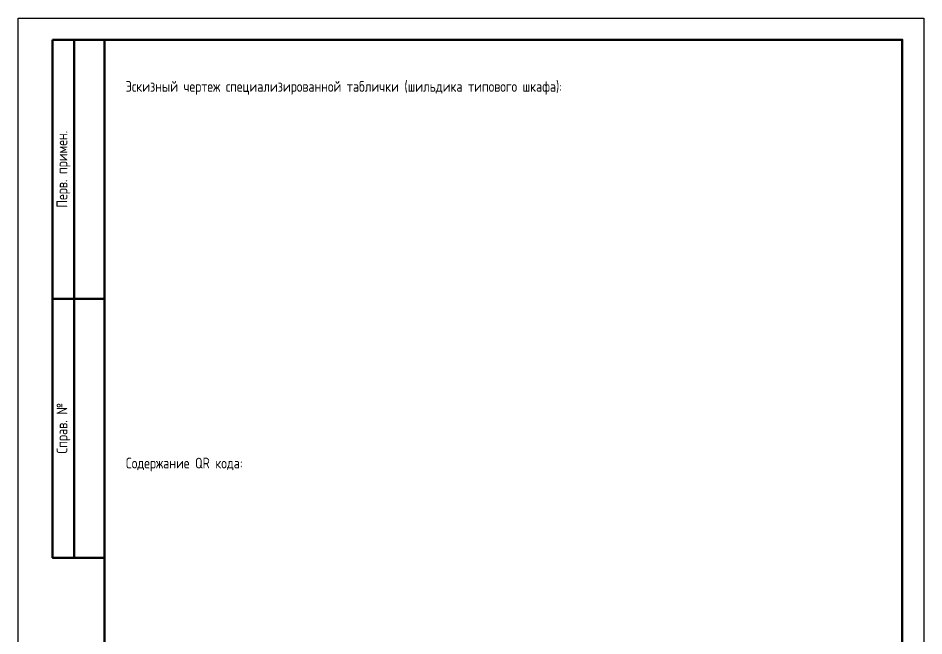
# Model space of a CAD drawing. Header units: millimetres. Extents: x -1533 to 5846, y -90 to 586.
# Drawn here: x -1260 to -1050, y 153.9 to 297 of the extents above; entities that cross this region are included whole.
import ezdxf

# ---------------------------------------------------------------- set-up
doc = ezdxf.new("R2010")
doc.units = ezdxf.units.MM
doc.styles.add('Gost_type_A', font='GOST_A.TTF')

# ---------------------------------------------------------------- blocks, each defined once
blk = doc.blocks.new('Штамп левый верхний')
at = {"lineweight": 50}
for points in [[(-12, 0), (-7, 0), (-7, -60), (-12, -60)], [(-7, 0), (0, 0), (0, -60), (-7, -60)], [(-12, -60), (-7, -60), (-7, -120), (-12, -120)], [(-7, -60), (0, -60), (0, -120), (-7, -120)]]:
    blk.add_lwpolyline(points, close=True, dxfattribs=at)
at = {"char_height": 2.5, "width": 60, "attachment_point": 5, "rotation": 90, "style": 'Gost_type_A'}
for s, insert in [('Перв. примен.', (-9.5, -30)), ('Справ. №', (-9.5, -90))]:
    blk.add_mtext(s, dxfattribs=dict(at, insert=insert))
blk = doc.blocks.new('Формат_А4')
blk.add_lwpolyline([(0, 297), (0, 0), (-210, 0), (-210, 297)], close=True)
at = {"lineweight": 50}
blk.add_lwpolyline([(-190, 292), (-5, 292), (-5, 5), (-190, 5)], close=True, dxfattribs=at)

msp = doc.modelspace()

# ---------------------------------------------------------------- block references
at = {"color": 1}
for name, p in [('Формат_А4', (-1050, 0)), ('Штамп левый верхний', (-1240, 292))]:
    msp.add_blockref(name, p, dxfattribs=at)

# ---------------------------------------------------------------- texts
at = {"char_height": 2.5, "width": 175, "attachment_point": 7, "line_spacing_factor": 0.9, "style": 'Gost_type_A'}
for s, insert in [('Эскизный чертеж специализированной таблички (шильдика типового шкафа):', (-1235.05, 279.25)), ('Содержание QR кода:', (-1235, 192))]:
    msp.add_mtext(s, dxfattribs=dict(at, insert=insert))

doc.saveas('drawing.dxf')
